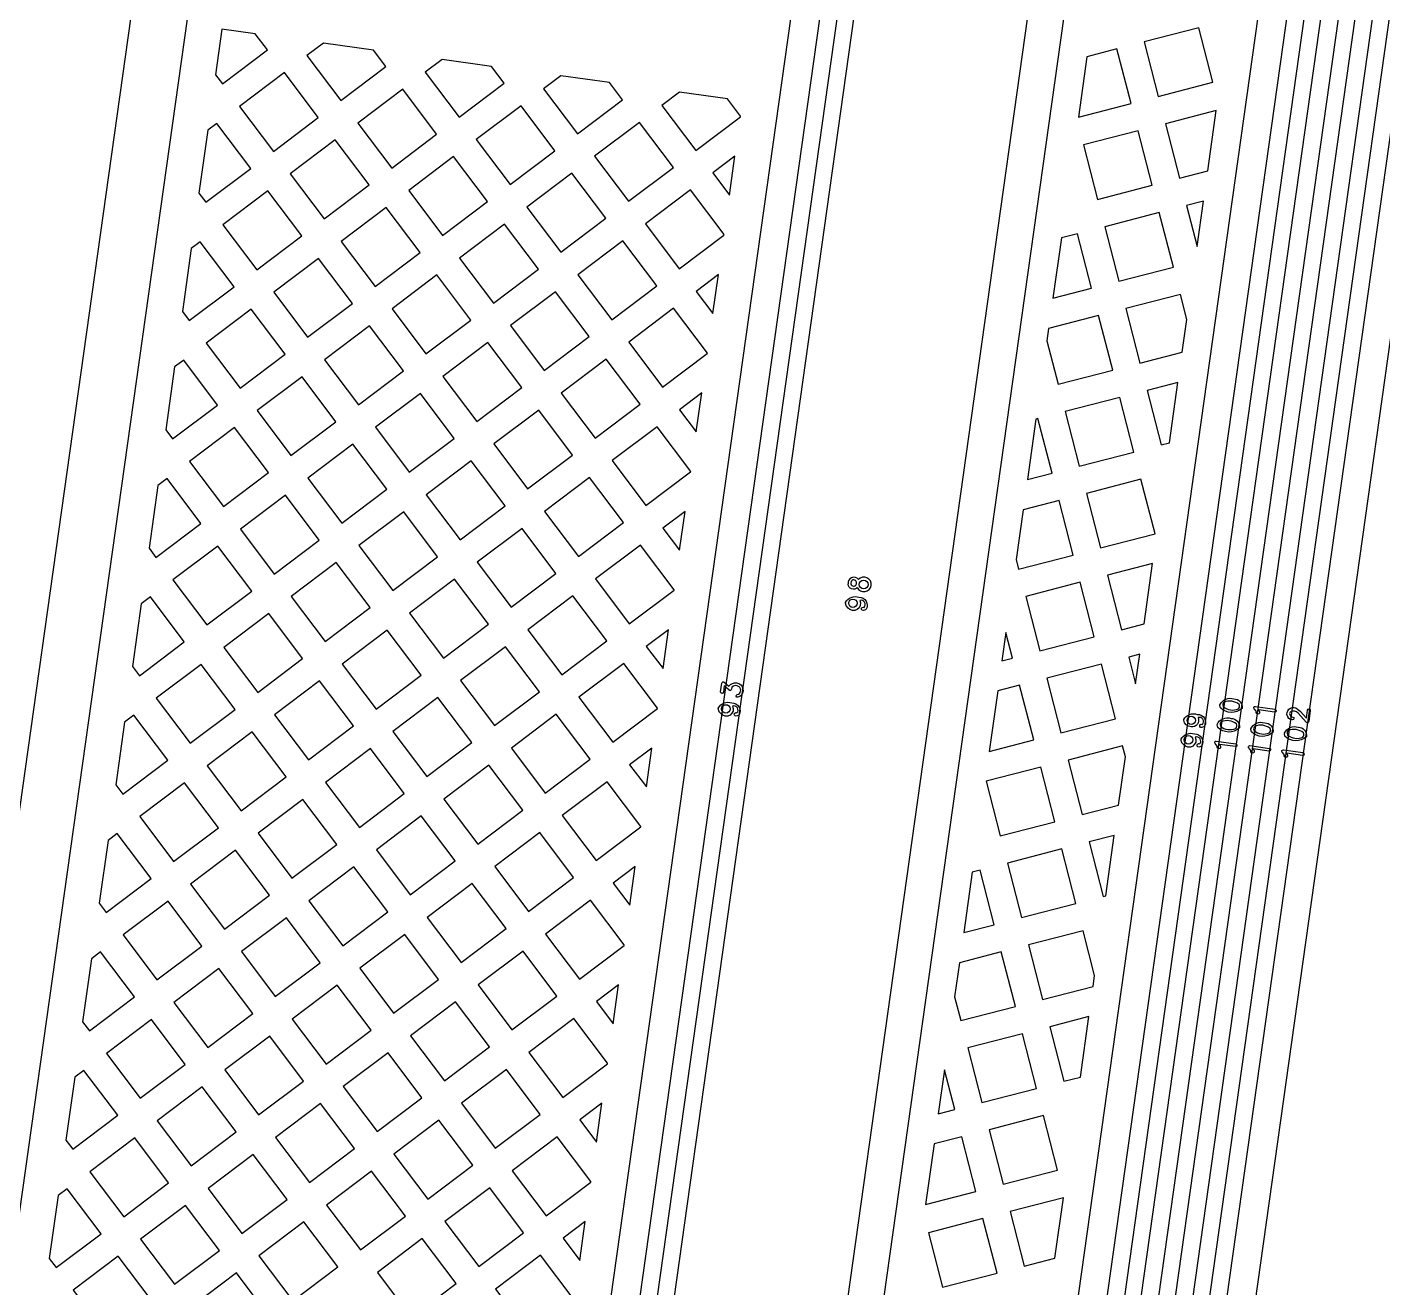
# Model space of a CAD drawing. Extents: x 150 to 463, y 50 to 272.
# Drawn here: x 192.586 to 197.399, y 78.254 to 82.729 of the extents above; entities that cross this region are included whole.
import ezdxf

# ---------------------------------------------------------------- set-up
doc = ezdxf.new("R2010")
doc.units = 0
for name, color, linetype in [('bak_bak_btr2-bcq4636', 9, 'Continuous'), ('bak_outline', 8, 'Continuous'), ('biaozhu1', 5, 'Continuous'), ('quyukuang', 6, 'Continuous')]:
    doc.layers.add(name, color=color, linetype=linetype)

msp = doc.modelspace()

# ---------------------------------------------------------------- linework, layer by layer
at = {"layer": 'bak_bak_btr2-bcq4636'}
for p, q in [((196.807, 82.4324), (196.6266, 82.3857)), ((195.0989, 82.2702), (195.0204, 82.211)), ((195.0796, 82.1324), (195.0989, 82.2702)), ((195.0204, 82.211), (195.0796, 82.1324)), ((196.7618, 82.1108), (196.7017, 82.0953)), ((196.7392, 81.9502), (196.7618, 82.1108)), ((196.7017, 82.0953), (196.7392, 81.9502)), ((195.0399, 81.8501), (194.9612, 81.7908)), ((195.0205, 81.7121), (195.0399, 81.8501)), ((194.9612, 81.7908), (195.0205, 81.7121)), ((196.6714, 81.4677), (196.5615, 81.4393)), ((194.9809, 81.4301), (194.9021, 81.3708)), ((194.9615, 81.292), (194.9809, 81.4301)), ((194.9021, 81.3708), (194.9615, 81.292)), ((194.9218, 81.01), (194.8431, 80.9507)), ((194.9024, 80.872), (194.9218, 81.01)), ((194.8431, 80.9507), (194.9024, 80.872)), ((196.581, 80.8246), (196.4213, 80.7833)), ((194.8628, 80.59), (194.7841, 80.5307)), ((194.8434, 80.4519), (194.8628, 80.59)), ((196.0607, 80.58), (196.0466, 80.4798)), ((194.7841, 80.5307), (194.8434, 80.4519)), ((196.5358, 80.503), (196.4964, 80.4928)), ((196.4964, 80.4928), (196.521, 80.3976)), ((196.521, 80.3976), (196.5358, 80.503)), ((194.8038, 80.1699), (194.725, 80.1106)), ((194.7844, 80.0319), (194.8038, 80.1699)), ((194.725, 80.1106), (194.7844, 80.0319)), ((196.4454, 79.8599), (196.3562, 79.8368)), ((194.7447, 79.7496), (194.6661, 79.6904)), ((194.7253, 79.6118), (194.7447, 79.7496)), ((194.6661, 79.6904), (194.7253, 79.6118)), ((194.6856, 79.3296), (194.6069, 79.2703)), ((194.6662, 79.1915), (194.6856, 79.3296)), ((194.6069, 79.2703), (194.6662, 79.1915)), ((196.3551, 79.2168), (196.216, 79.1808)), ((195.8424, 79.0278), (195.8204, 78.8719)), ((194.6266, 78.9095), (194.5479, 78.8502)), ((194.6072, 78.7715), (194.6266, 78.9095)), ((194.5479, 78.8502), (194.6072, 78.7715)), ((196.2647, 78.5737), (196.0757, 78.5248)), ((194.5676, 78.4895), (194.4889, 78.4301)), ((194.5482, 78.3514), (194.5676, 78.4895)), ((194.4889, 78.4301), (194.5482, 78.3514))]:
    msp.add_line(p, q, dxfattribs=at)
for points in [[(191.475, 70.8056), (191.5982, 71.6827, -0.107383), (191.6064, 71.7405), (191.6459, 72.0218, -0.186372), (191.6597, 72.1199), (191.6998, 72.4057, -0.163948), (191.712, 72.4926), (191.8179, 73.2454, -0.018175), (191.8188, 73.2488, -0.030814), (191.8194, 73.2565), (193.2074, 83.1325, 0.207988), (192.0992, 87.1285), (182.9524, 98.4243, -0.208001), (180.8635, 105.9552), (187.7481, 154.9413, -0.256399)], [(193.5378, 154.0548), (186.9763, 107.3689, 0.198905), (189.2918, 98.4162), (193.7252, 92.5329, -0.198901), (195.6328, 85.1563, -0.07852), (195.5894, 85.0139, -0.235466), (195.5152, 84.9639, 0.829205), (195.4519, 84.5161, -0.234566), (195.5093, 84.4478, -0.078871), (195.512, 84.2966), (194.3928, 76.3336, -0.158951), (194.0373, 75.6331, 0.105486), (193.3221, 74.5285, 0.056152), (193.1626, 73.9096), (193.0451, 73.0765, -0.018171), (193.0451, 73.073), (192.8554, 71.7238, 0.040386), (192.8481, 71.5966, -0.048286), (192.8461, 71.5676, 0.4198), (193.1934, 71.0844, -0.349558)], [(193.2606, 71.1826, -0.468799), (192.9475, 71.55, 0.048342), (192.9511, 71.5988, -0.040792), (192.9577, 71.7105), (193.2646, 73.8942, -0.056245), (193.4184, 74.4919, -0.105486), (194.1102, 75.5603, 0.162715), (194.4976, 76.3377), (195.6141, 84.2821, 0.089232), (195.6061, 84.4893, -0.054784), (195.6018, 84.4949, 0.136592), (195.4876, 84.6019, -0.874967), (195.5278, 84.8715, 0.137082), (195.6584, 84.9253, 0.100133), (195.735, 85.1423, 0.198891), (193.8074, 92.5949), (189.374, 98.4782, -0.198913), (187.0784, 107.3548), (193.6397, 154.0404, -0.171129)], [(193.699, 154.0321), (187.1378, 107.3465, 0.198913), (189.4219, 98.5143), (193.8553, 92.631, -0.198902), (195.7943, 85.1336, -0.101801), (195.7075, 84.8907, -0.169864), (195.6961, 84.8725, -0.006232), (195.6875, 84.8596, 0.107294), (195.6616, 84.755, -0.159896), (195.6476, 84.6704, 0.095777), (195.6482, 84.5628, -0.113793), (195.6734, 84.2738), (194.5569, 76.3294, -0.162716), (194.1526, 75.518, 0.105495), (193.4743, 74.4704, 0.056232), (193.324, 73.8859), (193.0171, 71.7021, 0.040873), (193.0111, 71.5999, -0.048333), (193.0065, 71.5396, 0.477305), (193.2669, 71.2422)], [(193.2982, 71.3654, -0.644372), (193.1311, 71.5519, 0.044198), (193.1394, 71.5914, 0.006709), (193.1393, 71.6028, -0.040946), (193.1441, 71.6843), (193.1443, 71.6842), (193.1591, 71.7893, -0.172715), (193.118, 71.9896), (193.3833, 73.8773, -0.055706), (193.5284, 74.4435, -0.106013), (194.1951, 75.4757, 0.162658), (194.6163, 76.3208), (195.8536, 85.125, 0.198889), (193.9037, 92.6665), (189.4698, 98.5504, -0.198913), (187.1971, 107.3381), (193.7583, 154.0235, -0.178427)], [(194.362, 153.9386), (187.8008, 107.2533, 0.198913), (189.9567, 98.9172), (194.3905, 93.0333, -0.198889), (196.4573, 85.0402), (195.2199, 76.2359, -0.162772), (194.6258, 75.0443, 0.105906), (194.0985, 74.2275, 0.055707), (193.987, 73.7924), (193.7217, 71.9047, -0.140892), (193.6531, 71.7509), (193.6335, 71.7155), (193.6497, 71.5392, -0.422325), (193.6129, 71.3455, -0.200704)], [(193.7471, 71.3702, 0.178679), (193.7555, 71.5283, -0.0461), (193.7509, 71.5461), (193.744, 71.6224, -0.152735), (193.7608, 71.6798, 0.132104), (193.8489, 71.8868), (194.1145, 73.7767, -0.055409), (194.2185, 74.1819, -0.105997), (194.7171, 74.9541, 0.155464), (195.3374, 76.156), (196.5846, 85.0226, 0.19888), (194.4932, 93.1106), (190.0588, 98.9952, -0.198876), (187.928, 107.2347), (194.4893, 153.9211, -0.176717)], [(195.2396, 153.1948), (188.8135, 107.4725, 0.107543), (189.1898, 102.4438, 0.081338), (190.7338, 99.5028), (195.1673, 93.6193, -0.198862), (197.4204, 84.9068), (196.095, 75.4763, -0.160261), (195.5582, 74.3872, 0.160635), (195.2441, 73.7504), (195.017, 72.1349, -0.127479), (194.9289, 71.9222, 0.010404), (194.9194, 71.909, -0.079847), (194.7849, 71.7693), (194.465, 71.528, -0.055064), (194.4607, 71.5224, -0.033757), (194.4291, 71.4926, 0.148019), (194.3648, 71.3579)], [(195.3583, 153.1779), (188.9322, 107.456, 0.096705), (189.1715, 102.964), (189.1915, 102.8869, 0.008998), (189.3044, 102.4801, 0.081294), (190.8296, 99.575), (195.263, 93.6917, -0.198875), (197.5391, 84.8899), (196.2137, 75.4594, -0.160272), (195.6438, 74.303, 0.16067), (195.3627, 73.7335), (195.1357, 72.1177, -0.132304), (195.018, 71.8405, -0.068605), (194.8828, 71.6935, 0.054339), (194.8341, 71.644, 0.01787), (194.7796, 71.5691, -0.05117), (194.7777, 71.5628, -0.043159), (194.7508, 71.5115, 0.132375), (194.7436, 71.3681)], [(195.477, 153.1611), (189.051, 107.4397, 0.096709), (189.2877, 102.9934), (189.3075, 102.9171, 0.008958), (189.419, 102.5164, 0.081248), (190.9254, 99.6472), (195.3588, 93.7639, -0.116769), (197.5797, 88.6996, -0.053762), (197.5813, 88.6935, -0.080127), (197.6583, 84.8729), (196.3332, 75.4442, -0.160292), (195.7294, 74.2189, 0.162838), (195.4804, 73.7094), (195.2544, 72.1009, -0.130106), (195.1161, 71.7711, -0.012914), (195.0902, 71.7358, 0.118656), (195.0279, 71.5859, -0.119243), (195.0286, 71.573, 0.348071), (195.1038, 71.4294, -2.783927), (194.9459, 71.3542)], [(195.5956, 153.144), (189.64, 110.766, -0.016404), (189.6396, 110.7642), (189.1698, 107.4233, 0.096702), (189.404, 103.0231), (189.4236, 102.9471, 0.008913), (189.5337, 102.5526, 0.007969), (189.6384, 102.2547, 0.073089), (191.0273, 99.7114), (195.4546, 93.8362, -0.116618), (197.6965, 88.7283, -0.027076), (197.6998, 88.7125, -0.02419), (197.7001, 88.7097, -0.026425), (197.7008, 88.7067, -0.07989), (197.7774, 84.8592), (196.4519, 75.4277, -0.161941), (195.805, 74.1242, 0.106558), (195.6357, 73.8455), (195.6192, 73.7866, 0.034382), (195.5991, 73.6923), (195.306, 71.5959), (195.4955, 71.5692, -0.13056), (195.5413, 71.5459, -0.403497), (195.5619, 71.4058, 0.042135)], [(194.2465, 71.485, 0.108915), (194.3524, 71.5182), (194.4164, 71.5696, -0.109084), (194.4289, 71.5759), (194.7489, 71.8172, 0.079852), (194.8702, 71.9432, -0.010305), (194.8811, 71.9583, 0.12749), (194.9576, 72.1432), (195.1847, 73.7588, -0.160696), (195.5157, 74.4294, 0.037725), (195.6985, 74.6463, 0.12176), (196.0357, 75.4847), (197.361, 84.9151, 0.198862), (195.1195, 93.5832), (190.6859, 99.4668, -0.081375), (189.1325, 102.4264, -0.009051), (189.0171, 102.8418), (188.9971, 102.9197, -0.096707), (188.7541, 107.4808)], [(194.5807, 71.4461, 0.122477), (194.6831, 71.528, -0.010437), (194.7125, 71.5761, 0.012057), (194.7178, 71.5879, -0.14789), (194.7298, 71.6024, -0.017978), (194.7871, 71.6813, -0.05428), (194.8449, 71.7399, 0.068758), (194.9692, 71.8752, -0.010236), (194.9772, 71.8862, 0.127012), (195.0763, 72.126), (195.3034, 73.7418, -0.160691), (195.6011, 74.3451, 0.037762), (195.7959, 74.576, 0.121755), (196.1543, 75.4677), (197.4797, 84.8983, 0.198907), (195.2151, 93.6557), (190.7817, 99.539, -0.081333), (189.2471, 102.4627, -0.009005), (189.1334, 102.8719), (189.1133, 102.9494, -0.096705), (188.8729, 107.4644)], [(194.9459, 71.3542, 0.053152), (194.9563, 71.4548, -0.141137), (194.9605, 71.4694, 0.031357), (194.9637, 71.5288, -0.161029), (195.0423, 71.7718, 0.013707), (195.0678, 71.8067, 0.130602), (195.195, 72.1092), (195.4319, 73.7818, -0.145298), (195.6867, 74.261, 0.037746), (195.8932, 74.5055, 0.121839), (196.2738, 75.4526), (197.5989, 84.8813, 0.080027), (197.5231, 88.678, -0.044277), (197.5217, 88.6831, 0.116893), (195.3109, 93.7279), (190.8775, 99.6112, -0.081291), (189.3616, 102.4991, -0.008962), (189.2495, 102.9021), (189.2296, 102.9787, -0.096711), (188.9917, 107.4481)], [(189.0331, 102.3991, 0.081478), (190.6029, 99.4057), (195.0438, 93.5125, -0.198611), (197.2589, 84.9297), (195.9335, 75.4988, -0.16027), (195.4416, 74.5011, 0.148279), (195.093, 73.8343), (194.8555, 72.1576), (194.8557, 72.1573, -0.127638), (194.7985, 72.0201, 0.010174), (194.7854, 72.0017, -0.07976), (194.6869, 71.8994), (194.2864, 71.5974, -0.043062), (194.2787, 71.5936), (194.232, 71.5804, -0.024262), (194.2225, 71.5789)], [(198.4178, 88.8352, -0.079852), (198.4984, 84.7584), (196.8156, 72.7852, -0.148219), (196.5471, 72.205, -0.048907), (196.5224, 72.1824), (196.1584, 71.9083, -0.263867), (196.1089, 71.907, 0.165853), (195.962, 71.9289, 0.278266), (195.8194, 71.7361, -0.652998), (195.5953, 71.6214, 0.044097), (195.4803, 71.6755, -0.442685), (195.4272, 71.7284), (195.7013, 73.6785, -0.034036), (195.7181, 73.7582), (195.734, 73.8144, -0.105103), (195.879, 74.0526, 0.013338), (195.968, 74.1473, 0.148062), (196.5539, 75.4126), (197.8795, 84.8447), (197.8793, 84.8447, 0.079993), (197.8012, 88.7298, 0.020849)], [(195.159, 71.5083, -0.037163), (195.1455, 71.5168, -0.221211), (195.1279, 71.5554, -0.134926), (195.1742, 71.6762, 0.011109), (195.1992, 71.7102), (195.2315, 71.7557, -0.028174), (195.2353, 71.7598, 0.132515), (195.2821, 71.8672), (195.5397, 73.7007, -0.034363), (195.5616, 73.803), (195.5803, 73.8687, -0.105729), (195.7622, 74.1661, 0.013525), (195.8464, 74.2558, 0.025657), (195.9904, 74.435, 0.121885), (196.3925, 75.436), (197.7181, 84.8675, 0.07989), (197.6418, 88.696, -0.030837)]]:
    msp.add_lwpolyline(points, format="xyb", dxfattribs=at)
for points in [[(193.2551, 82.5596), (193.2797, 82.5271), (193.4393, 82.6474), (193.396, 82.7048), (193.2778, 82.7211)], [(196.5515, 82.6762), (196.6016, 82.4825), (196.7952, 82.5326), (196.7451, 82.7262)], [(193.5794, 82.6277), (193.6997, 82.468), (193.8593, 82.5883), (193.8151, 82.6471), (193.6376, 82.6715)], [(196.318, 82.4092), (196.5047, 82.4575), (196.4547, 82.6511), (196.3481, 82.6236)], [(193.9995, 82.5686), (194.1198, 82.409), (194.2794, 82.5293), (194.2341, 82.5893), (194.059, 82.6135)], [(193.3399, 82.4471), (193.4602, 82.2875), (193.6198, 82.4078), (193.4995, 82.5674)], [(194.4195, 82.5096), (194.5398, 82.35), (194.6996, 82.4704), (194.6534, 82.5316), (194.4804, 82.5554)], [(193.7599, 82.3881), (193.8802, 82.2285), (194.0398, 82.3488), (193.9196, 82.5084)], [(194.8397, 82.4507), (194.9601, 82.2909), (195.1186, 82.4103), (195.1189, 82.4123), (195.0725, 82.4739), (194.9017, 82.4974)], [(194.18, 82.3291), (194.3003, 82.1695), (194.4599, 82.2897), (194.3396, 82.4494)], [(193.1961, 82.1396), (193.2206, 82.107), (193.3802, 82.2273), (193.26, 82.3869), (193.2274, 82.3624)], [(194.6, 82.27), (194.7204, 82.1103), (194.8802, 82.2307), (194.7598, 82.3904)], [(196.3361, 82.3106), (196.3862, 82.117), (196.5798, 82.1671), (196.5298, 82.3607)], [(193.5204, 82.2076), (193.6407, 82.048), (193.8003, 82.1683), (193.68, 82.3279)], [(193.9405, 82.1486), (194.0607, 81.9889), (194.2204, 82.1092), (194.1001, 82.2689)], [(194.3605, 82.0895), (194.4809, 81.9298), (194.6405, 82.0501), (194.5201, 82.2098)], [(193.2809, 82.0271), (193.4011, 81.8675), (193.5608, 81.9878), (193.4405, 82.1474)], [(194.7807, 82.0304), (194.9009, 81.8707), (195.0596, 81.9903), (195.0599, 81.9922), (194.9404, 82.1507)], [(193.7009, 81.9681), (193.8212, 81.8084), (193.9808, 81.9287), (193.8605, 82.0883)], [(196.4113, 82.0202), (196.4613, 81.8265), (196.655, 81.8766), (196.6049, 82.0702)], [(194.121, 81.909), (194.2413, 81.7493), (194.401, 81.8695), (194.2806, 82.0293)], [(193.1371, 81.7195), (193.1616, 81.687), (193.3212, 81.8072), (193.2009, 81.9669), (193.1684, 81.9423)], [(194.5411, 81.8498), (194.6614, 81.6902), (194.821, 81.8105), (194.7007, 81.9701)], [(196.2275, 81.7661), (196.3645, 81.8015), (196.3144, 81.9951), (196.2577, 81.9804)], [(193.4614, 81.7876), (193.5816, 81.6279), (193.7413, 81.7482), (193.621, 81.9078)], [(193.8814, 81.7285), (194.0018, 81.5688), (194.1614, 81.689), (194.041, 81.8488)], [(194.3016, 81.6693), (194.4219, 81.5097), (194.5815, 81.63), (194.4612, 81.7896)], [(196.4864, 81.7297), (196.5364, 81.5361), (196.6865, 81.5749), (196.7029, 81.6914), (196.68, 81.7798)], [(193.2218, 81.607), (193.3421, 81.4474), (193.5017, 81.5677), (193.3814, 81.7273)], [(194.7216, 81.6103), (194.8419, 81.4507), (195.0006, 81.5702), (195.0008, 81.5719), (194.8812, 81.7306)], [(196.2062, 81.6148), (196.246, 81.461), (196.4396, 81.511), (196.3896, 81.7047), (196.2124, 81.6589)], [(193.6419, 81.548), (193.7623, 81.3882), (193.9219, 81.5085), (193.8015, 81.6683)], [(194.062, 81.4888), (194.1823, 81.3292), (194.3419, 81.4495), (194.2217, 81.6091)], [(193.078, 81.2992), (193.1024, 81.2668), (193.2622, 81.3872), (193.1419, 81.5468), (193.1093, 81.5223)], [(194.4821, 81.4298), (194.6024, 81.2702), (194.762, 81.3905), (194.6417, 81.5501)], [(193.4023, 81.3675), (193.5227, 81.2077), (193.6823, 81.328), (193.562, 81.4878)], [(193.8225, 81.3083), (193.9428, 81.1487), (194.1024, 81.269), (193.9821, 81.4286)], [(196.271, 81.3642), (196.3211, 81.1705), (196.5147, 81.2206), (196.4647, 81.4142)], [(194.2425, 81.2493), (194.3628, 81.0897), (194.5224, 81.2099), (194.4022, 81.3696)], [(196.137, 81.1229), (196.2243, 81.1455), (196.1742, 81.3391), (196.1672, 81.3373)], [(193.1626, 81.1869), (193.283, 81.0271), (193.4428, 81.1475), (193.3224, 81.3073)], [(194.6626, 81.1903), (194.7829, 81.0306), (194.9415, 81.1502), (194.9418, 81.1519), (194.8222, 81.3105)], [(193.5829, 81.1278), (193.7032, 80.9682), (193.8629, 81.0885), (193.7426, 81.2481)], [(194.003, 81.0688), (194.1233, 80.9092), (194.2829, 81.0294), (194.1626, 81.1891)], [(193.019, 80.8792), (193.0435, 80.8466), (193.2031, 80.9669), (193.0827, 81.1267), (193.0503, 81.1022)], [(194.4231, 81.0097), (194.5433, 80.8501), (194.703, 80.9704), (194.5827, 81.13)], [(196.3462, 81.0737), (196.3962, 80.8801), (196.5899, 80.9302), (196.5398, 81.1238)], [(193.3433, 80.9472), (193.4635, 80.7876), (193.6233, 80.908), (193.503, 81.0676)], [(196.0971, 80.8387), (196.1058, 80.805), (196.2994, 80.855), (196.2493, 81.0487), (196.122, 81.0157)], [(193.7635, 80.8883), (193.8837, 80.7287), (194.0434, 80.8489), (193.9231, 81.0086)], [(194.1835, 80.8292), (194.3038, 80.6696), (194.4634, 80.7899), (194.3431, 80.9495)], [(193.1037, 80.7667), (193.224, 80.6071), (193.3836, 80.7273), (193.2633, 80.887)], [(194.6036, 80.7702), (194.7238, 80.6106), (194.8825, 80.7301), (194.8827, 80.7318), (194.7632, 80.8905)], [(193.5238, 80.7077), (193.6441, 80.548), (193.8038, 80.6684), (193.6835, 80.828)], [(193.944, 80.6487), (194.0642, 80.4891), (194.2239, 80.6094), (194.1036, 80.769)], [(196.1308, 80.7082), (196.1809, 80.5145), (196.3745, 80.5646), (196.3245, 80.7582)], [(192.9599, 80.4591), (192.9845, 80.4266), (193.1441, 80.5468), (193.0238, 80.7065), (192.9912, 80.6819)], [(194.364, 80.5897), (194.4843, 80.4301), (194.6439, 80.5504), (194.5236, 80.71)], [(193.2842, 80.5271), (193.4045, 80.3675), (193.5641, 80.4878), (193.4438, 80.6474)], [(193.7043, 80.4681), (193.8246, 80.3085), (193.9843, 80.4289), (193.864, 80.5885)], [(194.1245, 80.4092), (194.2448, 80.2496), (194.4044, 80.3698), (194.2841, 80.5295)], [(194.5445, 80.3502), (194.6648, 80.1905), (194.8234, 80.3101), (194.8237, 80.3118), (194.7041, 80.4704)], [(193.0447, 80.3466), (193.165, 80.187), (193.3246, 80.3073), (193.2043, 80.4669)], [(196.2059, 80.4177), (196.256, 80.2241), (196.4496, 80.2742), (196.3996, 80.4678)], [(193.4647, 80.2876), (193.585, 80.128), (193.7446, 80.2483), (193.6244, 80.4079)], [(196.0014, 80.1582), (196.1592, 80.199), (196.1091, 80.3927), (196.0315, 80.3726)], [(193.8848, 80.2286), (194.0051, 80.0689), (194.1648, 80.1893), (194.0446, 80.349)], [(192.9009, 80.0391), (192.9254, 80.0065), (193.085, 80.1268), (192.9648, 80.2864), (192.9322, 80.2619)], [(194.305, 80.1696), (194.4253, 80.01), (194.5849, 80.1303), (194.4646, 80.2899)], [(193.2252, 80.1071), (193.3455, 79.9475), (193.5051, 80.0678), (193.3848, 80.2274)], [(193.6452, 80.0481), (193.7655, 79.8884), (193.9251, 80.0087), (193.8049, 80.1683)], [(196.2811, 80.1273), (196.3311, 79.9336), (196.4605, 79.9671), (196.4846, 80.1388), (196.4747, 80.1773)], [(194.0653, 79.989), (194.1856, 79.8294), (194.3453, 79.9498), (194.2251, 80.1094)], [(195.9906, 80.0521), (196.0407, 79.8585), (196.2343, 79.9086), (196.1842, 80.1022)], [(192.9857, 79.9266), (193.1059, 79.767), (193.2655, 79.8872), (193.1453, 80.0469)], [(194.4855, 79.9301), (194.6059, 79.7703), (194.7644, 79.8898), (194.7647, 79.8917), (194.6451, 80.0504)], [(193.4057, 79.8675), (193.526, 79.7079), (193.6856, 79.8282), (193.5653, 79.9878)], [(193.8258, 79.8085), (193.946, 79.6489), (194.1057, 79.7692), (193.9854, 79.9288)], [(192.8418, 79.619), (192.8664, 79.5865), (193.026, 79.7067), (192.9057, 79.8664), (192.8732, 79.8418)], [(194.2458, 79.7495), (194.3662, 79.5897), (194.526, 79.7101), (194.4056, 79.8699)], [(193.1662, 79.687), (193.2864, 79.5274), (193.4461, 79.6477), (193.3258, 79.8073)], [(196.0657, 79.7617), (196.1158, 79.5681), (196.3094, 79.6182), (196.2594, 79.8118)], [(193.5862, 79.628), (193.7065, 79.4684), (193.8661, 79.5887), (193.7458, 79.7483)], [(195.9109, 79.5151), (196.019, 79.543), (195.9689, 79.7367), (195.9411, 79.7295)], [(194.0063, 79.569), (194.1267, 79.4092), (194.2863, 79.5295), (194.1659, 79.6893)], [(192.9266, 79.5065), (193.0469, 79.3469), (193.2065, 79.4672), (193.0862, 79.6268)], [(194.4264, 79.5098), (194.5467, 79.3502), (194.7053, 79.4697), (194.7056, 79.4717), (194.5862, 79.6302)], [(193.3467, 79.4475), (193.467, 79.2879), (193.6266, 79.4082), (193.5063, 79.5678)], [(193.7667, 79.3885), (193.8871, 79.2287), (194.0467, 79.349), (193.9263, 79.5087)], [(196.1408, 79.4713), (196.1909, 79.2776), (196.3701, 79.324), (196.3755, 79.3625), (196.3345, 79.5213)], [(192.7828, 79.1987), (192.8072, 79.1663), (192.967, 79.2867), (192.8467, 79.4463), (192.8141, 79.4218)], [(194.1869, 79.3293), (194.3072, 79.1697), (194.4668, 79.2899), (194.3465, 79.4496)], [(195.8787, 79.2865), (195.9005, 79.2025), (196.0941, 79.2526), (196.044, 79.4462), (195.8958, 79.4079)], [(193.1071, 79.267), (193.2274, 79.1074), (193.387, 79.2276), (193.2667, 79.3873)], [(193.5272, 79.208), (193.6476, 79.0482), (193.8072, 79.1685), (193.6868, 79.3282)], [(193.9473, 79.1488), (194.0676, 78.9892), (194.2272, 79.1094), (194.107, 79.2691)], [(192.8674, 79.0864), (192.9877, 78.9268), (193.1475, 79.0471), (193.0272, 79.2068)], [(194.3674, 79.0897), (194.4877, 78.9301), (194.6463, 79.0497), (194.6466, 79.0514), (194.527, 79.21)], [(193.2876, 79.0274), (193.408, 78.8677), (193.5676, 78.988), (193.4473, 79.1477)], [(195.9255, 79.1057), (195.9756, 78.9121), (196.1692, 78.9621), (196.1191, 79.1558)], [(193.7078, 78.9683), (193.8281, 78.8086), (193.9877, 78.9289), (193.8674, 79.0885)], [(194.1278, 78.9092), (194.2481, 78.7496), (194.4077, 78.8699), (194.2875, 79.0295)], [(192.7237, 78.7787), (192.7482, 78.7462), (192.9078, 78.8665), (192.7875, 79.0261), (192.7551, 79.0017)], [(193.0479, 78.8468), (193.1683, 78.6871), (193.3281, 78.8075), (193.2077, 78.9672)], [(193.4682, 78.7878), (193.5885, 78.6281), (193.7482, 78.7484), (193.6279, 78.908)], [(193.8883, 78.7287), (194.0086, 78.5691), (194.1682, 78.6894), (194.0479, 78.849)], [(196.0006, 78.8153), (196.0507, 78.6216), (196.2443, 78.6717), (196.1942, 78.8653)], [(192.8084, 78.6663), (192.9288, 78.5066), (193.0884, 78.6268), (192.968, 78.7866)], [(194.3084, 78.6697), (194.4286, 78.5101), (194.5873, 78.6296), (194.5875, 78.6313), (194.468, 78.79)], [(195.7752, 78.5504), (195.9539, 78.5966), (195.9038, 78.7902), (195.8054, 78.7648)], [(193.2286, 78.6071), (193.3488, 78.4475), (193.5086, 78.5679), (193.3883, 78.7275)], [(193.6488, 78.5482), (193.769, 78.3886), (193.9287, 78.5089), (193.8084, 78.6685)], [(192.6647, 78.3586), (192.6892, 78.326), (192.8489, 78.4463), (192.7285, 78.6061), (192.6961, 78.5817)], [(194.0688, 78.4892), (194.1891, 78.3296), (194.3487, 78.4498), (194.2284, 78.6095)], [(192.989, 78.4266), (193.1093, 78.267), (193.2689, 78.3873), (193.1486, 78.5469)], [(195.7853, 78.4497), (195.8354, 78.2561), (196.029, 78.3061), (195.9789, 78.4998)], [(193.4091, 78.3676), (193.5294, 78.208), (193.6891, 78.3284), (193.5688, 78.488)], [(193.8293, 78.3087), (193.9495, 78.1491), (194.1092, 78.2693), (193.9889, 78.429)], [(192.7495, 78.2461), (192.8698, 78.0865), (193.0294, 78.2068), (192.9091, 78.3664)], [(194.2493, 78.2496), (194.3696, 78.09), (194.5282, 78.2096), (194.5285, 78.2113), (194.4089, 78.3699)], [(193.1695, 78.1871), (193.2898, 78.0275), (193.4494, 78.1478), (193.3291, 78.3074)]]:
    msp.add_lwpolyline(points, close=True, dxfattribs=at)
for points in [[(196.6266, 82.3857), (196.6767, 82.1921), (196.7769, 82.218), (196.807, 82.4324)], [(196.5615, 81.4393), (196.6116, 81.2456), (196.6413, 81.2533), (196.6714, 81.4677)], [(196.4213, 80.7833), (196.4713, 80.5896), (196.5509, 80.6102), (196.581, 80.8246)], [(196.0466, 80.4798), (196.0841, 80.4895), (196.0607, 80.58)], [(196.3562, 79.8368), (196.4062, 79.6432), (196.4153, 79.6455), (196.4454, 79.8599)], [(196.216, 79.1808), (196.266, 78.9872), (196.3249, 79.0024), (196.3551, 79.2168)], [(195.8204, 78.8719), (195.8788, 78.887), (195.8424, 79.0278)], [(196.0757, 78.5248), (196.1258, 78.3312), (196.2345, 78.3593), (196.2647, 78.5737)]]:
    msp.add_lwpolyline(points, dxfattribs=at)
at = {"layer": 'bak_outline'}
msp.add_lwpolyline([(187.5499, 154.9692), (180.6639, 105.9726, 0.207725), (182.7967, 98.2981), (191.9447, 87.0009, -0.207899), (193.0091, 83.1602), (191.2755, 70.8231, 0.411808), (191.7085, 70.268), (201.2109, 68.9326, 0.149129), (201.7869, 69.0262), (201.9987, 69.1282, 0.252406), (202.556, 69.8961), (204.9317, 86.7996, 0.154461), (203.9257, 92.7496), (199.3667, 101.6369, -0.154779), (198.3624, 107.5992), (205.4819, 158.2565, 0.021809)], format="xyb", dxfattribs=at)
at = {"layer": 'biaozhu1'}
for points in [[(195.5288, 80.7613, 0.610192), (195.5117, 80.7618), (195.5104, 80.7524)], [(195.533, 80.7397, -0.644413), (195.5004, 80.751, -0.100349), (195.5004, 80.753)], [(195.491, 80.6864, -0.374535), (195.5391, 80.7049, -0.586139), (195.5648, 80.6626, -0.20629), (195.5616, 80.6602), (195.5547, 80.6583)], [(195.5547, 80.6583, -1.48706), (195.5571, 80.6693, 0.775817), (195.5417, 80.6936, -0.885809), (195.5001, 80.6669), (195.4943, 80.6734, -0.126791), (195.4932, 80.6756), (195.4911, 80.6844, -0.098492), (195.491, 80.6864)], [(195.0609, 80.3902), (195.0578, 80.3682, -1), (195.0479, 80.3696)], [(195.0479, 80.3696), (195.0523, 80.4007, -0.6037), (195.0606, 80.4037), (195.0776, 80.389, -1.205824), (195.1165, 80.3524)], [(195.1136, 80.3875, 0.372972), (195.0872, 80.3858), (195.0862, 80.3786, -0.6037), (195.0779, 80.3756), (195.0609, 80.3902)], [(195.1165, 80.3524), (195.1095, 80.3505, -1), (195.1069, 80.3601, 0.637756), (195.1136, 80.3875)], [(195.0397, 80.3116, -0.374535), (195.0878, 80.3301, -0.586139), (195.1135, 80.2878, -0.20629), (195.1104, 80.2854), (195.1034, 80.2835)], [(196.8205, 80.3235, -0.383973), (196.8698, 80.3445, -0.475022), (196.899, 80.3104)], [(195.1034, 80.2835, -1.48706), (195.1058, 80.2945, 0.775817), (195.0904, 80.3188, -0.885809), (195.0488, 80.2921), (195.0431, 80.2986, -0.126791), (195.0419, 80.3008), (195.0398, 80.3096, -0.098492), (195.0397, 80.3116)], [(196.692, 80.2708, -0.374501), (196.7401, 80.2893, -0.585447), (196.7658, 80.2471, -0.20629), (196.7626, 80.2447), (196.7557, 80.2428)], [(196.7427, 80.2781, -0.595777), (196.7184, 80.245, -0.357833), (196.6921, 80.2689, -0.098492), (196.692, 80.2708)], [(196.7557, 80.2428, -1.48706), (196.7581, 80.2538, 0.775817), (196.7427, 80.2781)], [(196.899, 80.3104, -0.401412), (196.8226, 80.3126), (196.8205, 80.3215, -0.101002), (196.8205, 80.3235)], [(196.9418, 80.309, -0.702268), (196.9462, 80.3173), (197.0155, 80.3075, -1), (197.0142, 80.2976), (196.9582, 80.3055)], [(196.9614, 80.2982, -1.522738), (196.9499, 80.2998), (196.9418, 80.309)], [(196.9582, 80.3055, -0.073415), (196.9589, 80.3042), (196.9614, 80.2982)], [(197.0583, 80.2893, -0.687752), (197.0956, 80.3085), (197.1053, 80.3009), (197.1271, 80.2761)], [(197.0775, 80.2699, -0.327387), (197.0586, 80.2866, -0.137927), (197.0583, 80.2893)], [(197.0696, 80.2978, 0.570745), (197.0789, 80.2798, -1), (197.0775, 80.2699)], [(197.1271, 80.2761), (197.1312, 80.3049, -1), (197.1411, 80.3036), (197.1355, 80.2639, -0.647348), (197.1268, 80.2614), (197.0981, 80.2939, 0.342021), (197.0696, 80.2978)], [(196.8107, 80.254, -0.384874), (196.8601, 80.2751, -0.474538), (196.8893, 80.2411)], [(196.8893, 80.2411, -0.40158), (196.8129, 80.2433), (196.8108, 80.2521, -0.098492), (196.8107, 80.254)], [(196.93, 80.238, -0.384874), (196.9794, 80.2591, -0.474538), (197.0086, 80.2251)], [(197.0086, 80.2251, -0.40158), (196.9322, 80.2273), (196.9301, 80.2361, -0.098492), (196.93, 80.238)], [(197.049, 80.2227, -0.384874), (197.0983, 80.2438, -0.474538), (197.1275, 80.2098)], [(196.746, 80.1735, -1.48706), (196.7483, 80.1845, 0.775817), (196.7329, 80.2088, -0.885809), (196.6913, 80.182), (196.6856, 80.1885, -0.126791), (196.6845, 80.1907), (196.6824, 80.1996, -0.098492), (196.6823, 80.2015)], [(196.6823, 80.2015, -0.374535), (196.7303, 80.22, -0.586139), (196.756, 80.1778, -0.20629), (196.7529, 80.1754), (196.746, 80.1735)], [(196.8031, 80.1863, -0.70811), (196.8074, 80.1946), (196.8767, 80.1849, -1), (196.8753, 80.175), (196.8194, 80.1829)], [(196.8226, 80.1756, -1.523284), (196.8111, 80.1771), (196.8031, 80.1863)], [(196.8194, 80.1829, -0.06902), (196.8201, 80.1817), (196.8226, 80.1756)], [(197.1275, 80.2098, -0.40158), (197.0511, 80.212), (197.0491, 80.2208, -0.098492), (197.049, 80.2227)], [(196.9224, 80.1703, -0.70811), (196.9267, 80.1786), (196.9961, 80.1689, -1), (196.9947, 80.159), (196.9387, 80.1669)], [(196.9419, 80.1596, -1.523284), (196.9305, 80.1611), (196.9224, 80.1703)], [(196.9387, 80.1669, -0.06902), (196.9394, 80.1657), (196.9419, 80.1596)], [(197.0413, 80.155, -0.70811), (197.0457, 80.1633), (197.115, 80.1536, -1), (197.1136, 80.1437), (197.0576, 80.1515)], [(197.0608, 80.1443, -1.523284), (197.0494, 80.1458), (197.0413, 80.155)], [(197.0576, 80.1515, -0.06902), (197.0583, 80.1504), (197.0608, 80.1443)]]:
    msp.add_lwpolyline(points, format="xyb", dxfattribs=at)
for points in [[(196.8305, 80.3229), (196.832, 80.3166, 0.272338), (196.8867, 80.3089, 0.311921), (196.8889, 80.3247, 0.272481), (196.8342, 80.3324), (196.831, 80.3267)], [(196.8207, 80.2536), (196.8222, 80.2473, 0.272352), (196.877, 80.2396, 0.311921), (196.8792, 80.2553, 0.272464), (196.8245, 80.263), (196.8213, 80.2574)], [(196.9401, 80.2376), (196.9416, 80.2313, 0.272352), (196.9963, 80.2236, 0.311921), (196.9985, 80.2393, 0.272464), (196.9438, 80.247), (196.9406, 80.2414)], [(197.059, 80.2223), (197.0605, 80.216, 0.272352), (197.1152, 80.2083, 0.311921), (197.1175, 80.224, 0.272464), (197.0627, 80.2317), (197.0595, 80.2261)]]:
    msp.add_lwpolyline(points, format="xyb", close=True, dxfattribs=at)
for centre, radius in [((195.5556, 80.7506), 0.0155), ((195.5176, 80.6838), 0.0149), ((195.0663, 80.309), 0.0149), ((196.7186, 80.2683), 0.0149), ((196.7089, 80.199), 0.0149)]:
    msp.add_circle(centre, radius, dxfattribs=at)
for centre, radius, start, end in [((195.5206, 80.7557), 0.0204, 36.4148, 187.7418), ((195.5204, 80.7553), 0.0104, 196.1832, 35.176), ((195.5566, 80.7507), 0.026, 205.0376, 138.9604)]:
    msp.add_arc(centre, radius, start, end, dxfattribs=at)
at = {"layer": 'quyukuang', "const_width": 0.001}
msp.add_lwpolyline([(192.3099, 70.4958), (192.3099, 82.257), (202.6502, 82.257), (202.6502, 70.4958)], close=True, dxfattribs=at)

doc.saveas('drawing.dxf')
